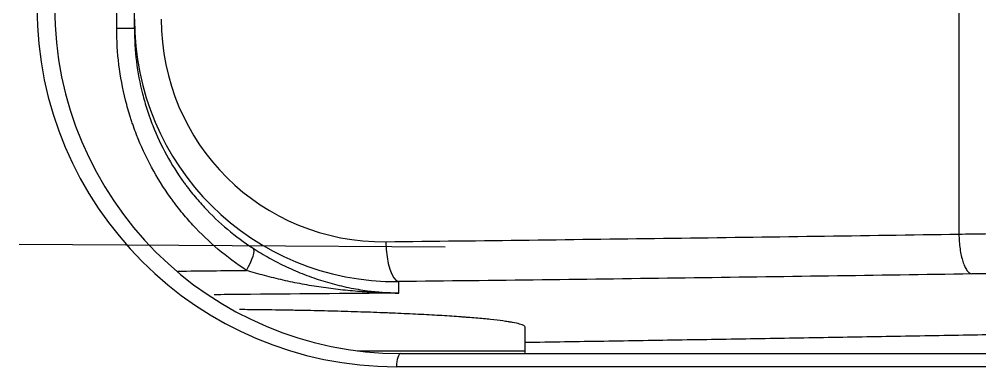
# Model space of a CAD drawing. Header units: millimetres. Extents: x -33000 to 294000, y 0 to 42408.
# Drawn here: x 136858.69 to 136894.76, y 13547 to 13560.05 of the extents above; entities that cross this region are included whole.
import ezdxf

# ---------------------------------------------------------------- set-up
doc = ezdxf.new("R2010")
doc.units = ezdxf.units.MM
doc.header["$LTSCALE"] = 50
doc.layers.add('arch', color=8, linetype='Continuous')

msp = doc.modelspace()

# ---------------------------------------------------------------- linework, layer by layer
at = {"layer": 'arch', "linetype": 'Continuous'}
for p, q in [((136862.35, 13559.705), (136862.35, 13849.505)), ((136863.013, 13560.053), (136863.013, 13849.157)), ((136863.013, 13559.705), (136863.013, 13560.053)), ((136863.013, 13559.705), (136862.35, 13559.705)), ((136858.688, 13551.605), (136874.688, 13551.509)), ((136877.688, 13547.605), (136877.688, 13548.493)), ((136871.396, 13547.605), (136877.688, 13547.605)), ((136873.016, 13547.504), (136897.901, 13547.504)), ((136897.738, 13547.004), (136872.853, 13547.004))]:
    msp.add_line(p, q, dxfattribs=at)
msp.add_arc((136877.188, 13547.605), 0.5, 348.3085, 0, dxfattribs=at)
for centre, major_axis, ratio, start_param, end_param in [((136872.853, 13560.504), (-13.5, 0), 1, 0, 1.570796), ((136873.016, 13560.504), (-13, 0), 1, 0, 1.570796), ((136873.013, 13560.213), (-6.867, -7.387), 0.984124, 5.469289, 7.032689), ((136872.524, 13560.213), (-5.798, -6.334), 0.981335, 5.463069, 7.026469), ((136872.95, 13551.699), (-0.017, 1.5), 0.325964, 1.567085, 3.083985), ((136866.921, 13550.622), (-0.544, -0.839), 0.254745, 1.734631, 3.094705), ((136873.016, 13547.004), (0, 0.5), 0.325982, 0, 1.570796)]:
    msp.add_ellipse(centre, major_axis=major_axis, ratio=ratio, start_param=start_param, end_param=end_param, dxfattribs=at)
for points, degree in [([(136893.975, 13857.222), (136893.975, 13551.986)], 1), ([(136864.648, 13550.596), (136865.504, 13550.605), (136866.361, 13550.614), (136867.221, 13550.622)], 3), ([(136872.945, 13549.818), (136872.943, 13549.946), (136872.941, 13550.074), (136872.939, 13550.202)], 3), ([(136872.946, 13549.77), (136872.945, 13549.786), (136872.945, 13549.802), (136872.945, 13549.818)], 3)]:
    msp.add_open_spline(points, degree=degree, dxfattribs=at)
for points, knots in [([(136867.221, 13550.622), (136866.85, 13550.864), (136866.497, 13551.128), (136865.827, 13551.695), (136865.51, 13551.999), (136865.061, 13552.486), (136864.916, 13552.654), (136864.705, 13552.913), (136864.636, 13553.001), (136864.534, 13553.134), (136864.501, 13553.179), (136864.434, 13553.27), (136864.401, 13553.315), (136864.108, 13553.726), (136863.872, 13554.105), (136863.448, 13554.89), (136863.259, 13555.296), (136863.055, 13555.822), (136862.995, 13555.982), (136862.94, 13556.143), (136862.904, 13556.251), (136862.886, 13556.305), (136862.799, 13556.576), (136862.737, 13556.794), (136862.572, 13557.452), (136862.489, 13557.895), (136862.378, 13558.793), (136862.35, 13559.246), (136862.35, 13559.705)], [0, 0, 0, 0, 0.125, 0.125, 0.25, 0.25, 0.3125, 0.3125, 0.34375, 0.34375, 0.359375, 0.359375, 0.375, 0.375, 0.5, 0.5, 0.625, 0.625, 0.65625, 0.671875, 0.671875, 0.6875, 0.6875, 0.75, 0.75, 0.875, 0.875, 1, 1, 1, 1]), ([(136863.013, 13559.705), (136863.013, 13559.286), (136863.039, 13558.872), (136863.141, 13558.053), (136863.218, 13557.649), (136863.37, 13557.049), (136863.428, 13556.85), (136863.507, 13556.603), (136863.524, 13556.554), (136863.557, 13556.455), (136863.609, 13556.309), (136863.663, 13556.164), (136863.852, 13555.685), (136864.025, 13555.315), (136864.415, 13554.602), (136864.632, 13554.258), (136864.901, 13553.886), (136864.931, 13553.845), (136864.992, 13553.763), (136865.023, 13553.722), (136865.116, 13553.601), (136865.179, 13553.522), (136865.372, 13553.287), (136865.505, 13553.136), (136865.916, 13552.695), (136866.205, 13552.421), (136866.816, 13551.909), (136867.137, 13551.672), (136867.475, 13551.453)], [0, 0, 0, 0, 0.125, 0.125, 0.25, 0.25, 0.3125, 0.3125, 0.328125, 0.328125, 0.34375, 0.375, 0.375, 0.5, 0.5, 0.625, 0.625, 0.640625, 0.640625, 0.65625, 0.65625, 0.6875, 0.6875, 0.75, 0.75, 0.875, 0.875, 1, 1, 1, 1]), ([(136872.461, 13551.699), (136876.047, 13551.74), (136879.632, 13551.785), (136886.804, 13551.881), (136890.389, 13551.932), (136893.975, 13551.986)], [0, 0, 0, 0, 0.5, 0.5, 1, 1, 1, 1]), ([(136893.975, 13551.986), (136894.302, 13551.991), (136894.958, 13552.001), (136895.616, 13552.01), (136896.276, 13552.02), (136896.606, 13552.024), (136897.268, 13552.033), (136897.601, 13552.037), (136898.267, 13552.045), (136898.601, 13552.049), (136899.271, 13552.056), (136899.607, 13552.059), (136900.114, 13552.064), (136900.283, 13552.066), (136900.622, 13552.069), (136900.792, 13552.07), (136901.302, 13552.074), (136901.643, 13552.077), (136902.326, 13552.081), (136902.669, 13552.083), (136903.355, 13552.087), (136903.699, 13552.088), (136904.387, 13552.091), (136904.732, 13552.092), (136905.251, 13552.093), (136905.424, 13552.094), (136905.77, 13552.095), (136905.943, 13552.095), (136906.462, 13552.096), (136906.808, 13552.096), (136907.501, 13552.097), (136907.848, 13552.097), (136908.541, 13552.097), (136909.234, 13552.097), (136909.927, 13552.096), (136910.274, 13552.096)], [0, 0, 0, 0, 0.0625, 0.125, 0.125, 0.1875, 0.1875, 0.25, 0.25, 0.3125, 0.3125, 0.375, 0.375, 0.40625, 0.40625, 0.4375, 0.4375, 0.5, 0.5, 0.5625, 0.5625, 0.625, 0.625, 0.6875, 0.6875, 0.71875, 0.71875, 0.75, 0.75, 0.8125, 0.8125, 0.875, 0.875, 0.9375, 1, 1, 1, 1]), ([(136893.975, 13551.986), (136893.976, 13551.891), (136893.98, 13551.797), (136893.995, 13551.61), (136894.005, 13551.518), (136894.03, 13551.342), (136894.045, 13551.257), (136894.081, 13551.097), (136894.101, 13551.022), (136894.146, 13550.884), (136894.17, 13550.822), (136894.222, 13550.711), (136894.25, 13550.663), (136894.307, 13550.584), (136894.337, 13550.553), (136894.398, 13550.507), (136894.429, 13550.493), (136894.46, 13550.489)], [0, 0, 0, 0, 0.125, 0.125, 0.25, 0.25, 0.375, 0.375, 0.5, 0.5, 0.625, 0.625, 0.75, 0.75, 0.875, 0.875, 1, 1, 1, 1]), ([(136867.475, 13551.453), (136867.574, 13551.389), (136867.675, 13551.326), (136867.879, 13551.203), (136867.983, 13551.143), (136868.297, 13550.969), (136868.511, 13550.859), (136868.84, 13550.704), (136868.95, 13550.654), (136869.175, 13550.558), (136869.288, 13550.512), (136869.631, 13550.379), (136869.862, 13550.299), (136870.325, 13550.155), (136870.559, 13550.092), (136871.029, 13549.982), (136871.265, 13549.936), (136871.623, 13549.878), (136871.742, 13549.861), (136871.922, 13549.839), (136871.982, 13549.832), (136872.103, 13549.819), (136872.163, 13549.813), (136872.343, 13549.797), (136872.464, 13549.789), (136872.645, 13549.779), (136872.705, 13549.777), (136872.795, 13549.774), (136872.825, 13549.773), (136872.871, 13549.772), (136872.886, 13549.771), (136872.908, 13549.771), (136872.916, 13549.771), (136872.924, 13549.771), (136872.925, 13549.771), (136872.926, 13549.771), (136872.926, 13549.771), (136872.927, 13549.771), (136872.93, 13549.77), (136872.933, 13549.77), (136872.938, 13549.77), (136872.942, 13549.77), (136872.946, 13549.77)], [0, 0, 0, 0, 0.0625, 0.0625, 0.125, 0.125, 0.25, 0.25, 0.3125, 0.3125, 0.375, 0.375, 0.5, 0.5, 0.625, 0.625, 0.75, 0.75, 0.8125, 0.8125, 0.84375, 0.84375, 0.875, 0.875, 0.9375, 0.9375, 0.96875, 0.96875, 0.984375, 0.984375, 0.992188, 0.992188, 0.996094, 0.996094, 0.996338, 0.996338, 0.996582, 0.996582, 0.99707, 0.998047, 0.998047, 1, 1, 1, 1]), ([(136872.946, 13549.77), (136872.942, 13549.77), (136872.936, 13549.77), (136872.93, 13549.77), (136872.927, 13549.77), (136872.925, 13549.77), (136872.915, 13549.77), (136872.907, 13549.77), (136872.885, 13549.77), (136872.869, 13549.771), (136872.823, 13549.771), (136872.793, 13549.771), (136872.701, 13549.772), (136872.64, 13549.774), (136872.456, 13549.777), (136872.334, 13549.781), (136872.09, 13549.791), (136871.968, 13549.797), (136871.723, 13549.811), (136871.602, 13549.819), (136871.237, 13549.846), (136870.994, 13549.869), (136870.51, 13549.922), (136870.269, 13549.954), (136869.788, 13550.025), (136869.549, 13550.065), (136869.191, 13550.131), (136869.072, 13550.155), (136868.836, 13550.204), (136868.718, 13550.229), (136868.366, 13550.308), (136868.133, 13550.366), (136867.673, 13550.488), (136867.446, 13550.553), (136867.221, 13550.622)], [0, 0, 0, 0, 0.001953, 0.00293, 0.00293, 0.003906, 0.003906, 0.007812, 0.007812, 0.015625, 0.015625, 0.03125, 0.03125, 0.0625, 0.0625, 0.125, 0.125, 0.1875, 0.1875, 0.25, 0.25, 0.375, 0.375, 0.5, 0.5, 0.625, 0.625, 0.6875, 0.6875, 0.75, 0.75, 0.875, 0.875, 1, 1, 1, 1]), ([(136894.46, 13550.489), (136890.873, 13550.434), (136887.286, 13550.383), (136880.113, 13550.287), (136876.526, 13550.242), (136872.939, 13550.202)], [0, 0, 0, 0, 0.5, 0.5, 1, 1, 1, 1]), ([(136910.273, 13550.598), (136909.934, 13550.598), (136909.257, 13550.599), (136908.581, 13550.599), (136907.907, 13550.599), (136907.57, 13550.599), (136906.896, 13550.598), (136906.56, 13550.598), (136905.89, 13550.597), (136905.555, 13550.596), (136904.886, 13550.594), (136904.553, 13550.593), (136903.887, 13550.591), (136903.555, 13550.589), (136902.893, 13550.585), (136902.562, 13550.583), (136901.903, 13550.579), (136901.575, 13550.576), (136900.919, 13550.571), (136900.593, 13550.568), (136899.94, 13550.561), (136899.615, 13550.558), (136898.966, 13550.55), (136898.642, 13550.547), (136897.995, 13550.539), (136897.672, 13550.534), (136897.027, 13550.526), (136896.706, 13550.521), (136896.063, 13550.512), (136895.421, 13550.503), (136894.78, 13550.493), (136894.46, 13550.489)], [0, 0, 0, 0, 0.0625, 0.125, 0.125, 0.1875, 0.1875, 0.25, 0.25, 0.3125, 0.3125, 0.375, 0.375, 0.4375, 0.4375, 0.5, 0.5, 0.5625, 0.5625, 0.625, 0.625, 0.6875, 0.6875, 0.75, 0.75, 0.8125, 0.8125, 0.875, 0.875, 0.9375, 1, 1, 1, 1]), ([(136872.946, 13549.77), (136870.957, 13549.755), (136868.977, 13549.737), (136866.672, 13549.715), (136866.337, 13549.712), (136866.003, 13549.709)], [0, 0, 0, 0, 0.854701, 0.854701, 1, 1, 1, 1]), ([(136877.688, 13548.493), (136877.688, 13548.512), (136877.67, 13548.532), (136877.599, 13548.571), (136877.547, 13548.59), (136877.407, 13548.629), (136877.321, 13548.648), (136877.19, 13548.672), (136877.149, 13548.679), (136877.106, 13548.686), (136877.076, 13548.691), (136877.061, 13548.693), (136876.985, 13548.705), (136876.92, 13548.715), (136876.713, 13548.743), (136876.406, 13548.779), (136876.039, 13548.814), (136875.74, 13548.84), (136875.636, 13548.849), (136875.475, 13548.861), (136875.42, 13548.865), (136875.309, 13548.874), (136875.252, 13548.878), (136874.965, 13548.898), (136874.723, 13548.914), (136874.216, 13548.944), (136873.951, 13548.959), (136873.397, 13548.986), (136873.108, 13549), (136872.733, 13549.015), (136872.657, 13549.019), (136872.542, 13549.023), (136872.503, 13549.025), (136872.426, 13549.028), (136872.233, 13549.035), (136872.036, 13549.043), (136871.56, 13549.059), (136870.911, 13549.08), (136870.236, 13549.097), (136869.72, 13549.109), (136869.546, 13549.113), (136869.283, 13549.118), (136869.194, 13549.12), (136869.017, 13549.123), (136868.928, 13549.125), (136868.484, 13549.133), (136868.128, 13549.138), (136867.502, 13549.146), (136867.233, 13549.148), (136866.963, 13549.151)], [0, 0, 0, 0, 0.063482, 0.063482, 0.126964, 0.126964, 0.190446, 0.190446, 0.206316, 0.214252, 0.214252, 0.222187, 0.222187, 0.253928, 0.253928, 0.31741, 0.380892, 0.380892, 0.412633, 0.412633, 0.428503, 0.428503, 0.444374, 0.444374, 0.507856, 0.507856, 0.571338, 0.571338, 0.63482, 0.63482, 0.65069, 0.65069, 0.658626, 0.658626, 0.666561, 0.698302, 0.698302, 0.761784, 0.825266, 0.825266, 0.857007, 0.857007, 0.872877, 0.872877, 0.888748, 0.888748, 0.95223, 0.95223, 1, 1, 1, 1]), ([(136877.688, 13547.924), (136878.181, 13547.932), (136879.167, 13547.948), (136880.644, 13547.971), (136882.117, 13547.995), (136883.587, 13548.019), (136885.053, 13548.043), (136886.515, 13548.067), (136887.974, 13548.092), (136889.429, 13548.117), (136890.88, 13548.142), (136892.328, 13548.167), (136893.772, 13548.192), (136895.213, 13548.217), (136896.65, 13548.243), (136897.664, 13548.261), (136898.2, 13548.271), (136898.257, 13548.272)], [0, 0, 0, 0, 0.071979, 0.143779, 0.215402, 0.286847, 0.358114, 0.429204, 0.500117, 0.570854, 0.641414, 0.711798, 0.782006, 0.852038, 0.921895, 0.991577, 1, 1, 1, 1])]:
    msp.add_open_spline(points, degree=3, knots=knots, dxfattribs=at)

doc.saveas('drawing.dxf')
